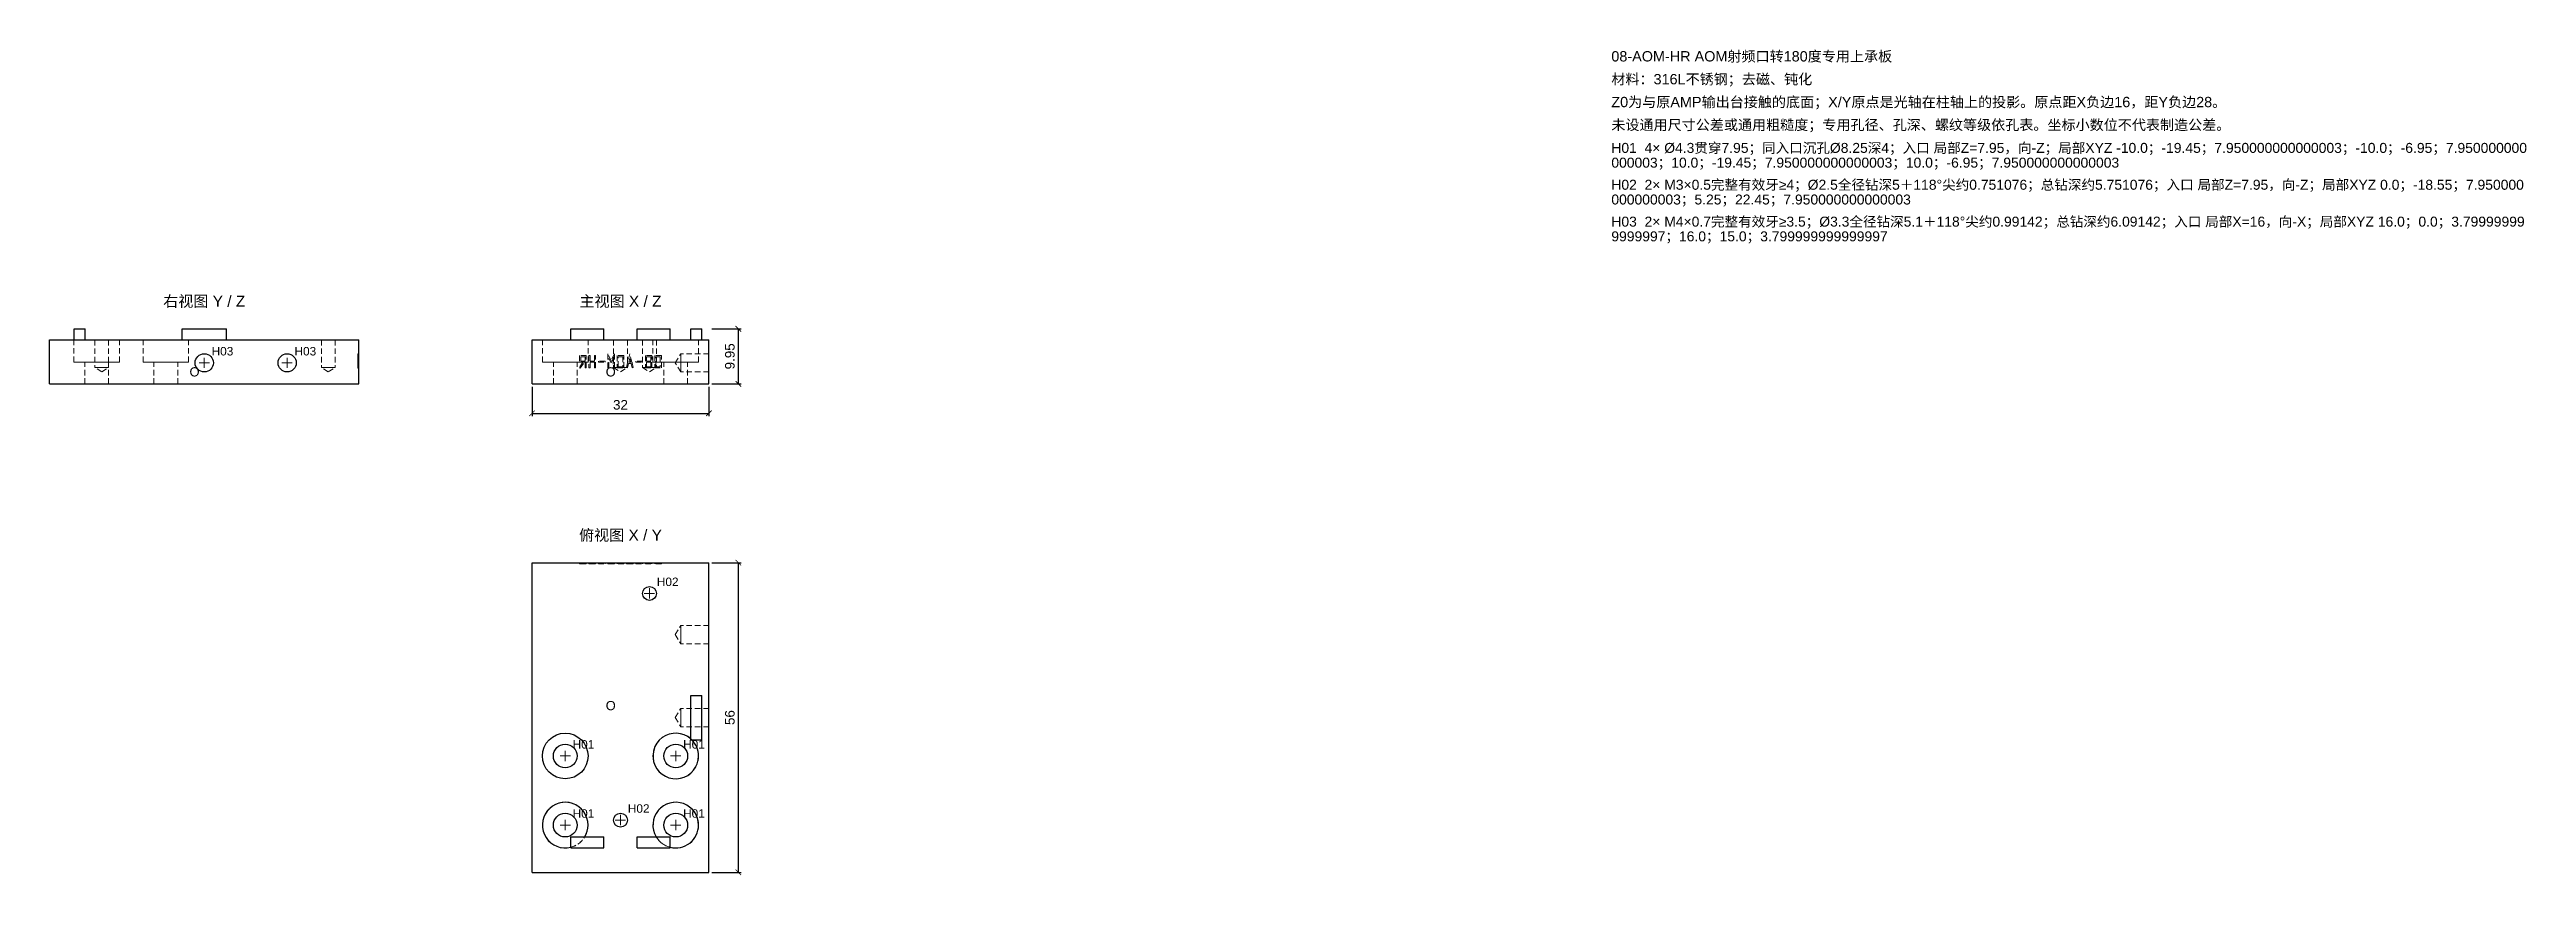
# Model space of a CAD drawing. Header units: millimetres. Extents: x 4 to 452, y 33 to 182.
import ezdxf
from ezdxf.enums import TextEntityAlignment as Align

# ---------------------------------------------------------------- set-up
doc = ezdxf.new("R2010")
doc.units = ezdxf.units.MM
doc.linetypes.add('WP_HIDDEN', pattern=[2.3, 1.5, -0.8])
for name, color, linetype, lineweight in [('ANNOTATIONS', 7, 'CONTINUOUS', 18), ('DIMENSIONS', 7, 'CONTINUOUS', 18), ('HIDDEN', 7, 'WP_HIDDEN', 13), ('VISIBLE', 7, 'CONTINUOUS', 25)]:
    doc.layers.add(name, color=color, linetype=linetype, lineweight=lineweight)
doc.styles.add('CJK', font='Arial Unicode.ttf')
doc.styles.add('OpenSansCondensed-Light', font='OpenSansCondensed-Light.ttf')
doc.dimstyles.new('EZDXF', dxfattribs={"dimtxt": 0.25, "dimasz": 0.175, "dimexe": 0.375, "dimexo": 0.125, "dimgap": 0.1, "dimtad": 1, "dimlfac": 100, "dimzin": 12, "dimdsep": 46, "dimtxsty": 'OpenSansCondensed-Light', "dimblk": 'ARCHTICK', "dimcen": 2.5, "dimazin": 3, "dimtfac": 0.5, "dimtmove": 2, "dimatfit": 3})

# ---------------------------------------------------------------- blocks, each defined once
blk = doc.blocks.new('_ARCHTICK')
at = {"color": 0, "linetype": 'BYBLOCK', "const_width": 0.15}
blk.add_lwpolyline([(-0.5, -0.5), (0.5, 0.5)], dxfattribs=at)

msp = doc.modelspace()

# ---------------------------------------------------------------- linework, layer by layer
at = {"layer": 'ANNOTATIONS'}
for p, q in [((32, 124.55833), (32, 126.425)), ((47, 124.55833), (47, 126.425)), ((31.06667, 125.49167), (32.93333, 125.49167)), ((46.06667, 125.49167), (47.93333, 125.49167)), ((111.65, 83.78333), (113.51667, 83.78333)), ((112.58333, 82.85), (112.58333, 84.71667)), ((96.4, 54.38333), (98.26667, 54.38333)), ((97.33333, 53.45), (97.33333, 55.31667)), ((116.4, 54.38333), (118.26667, 54.38333)), ((117.33333, 53.45), (117.33333, 55.31667)), ((96.4, 41.88333), (98.26667, 41.88333)), ((97.33333, 40.95), (97.33333, 42.81667)), ((106.4, 42.78333), (108.26667, 42.78333)), ((107.33333, 41.85), (107.33333, 43.71667)), ((116.4, 41.88333), (118.26667, 41.88333)), ((117.33333, 40.95), (117.33333, 42.81667))]:
    msp.add_line(p, q, dxfattribs=at)
at = {"layer": 'HIDDEN', "ltscale": 0.666667}
for p, q in [((8.425, 125.64167), (8.425, 129.64167)), ((8.45, 129.64167), (10.45, 129.64167)), ((8.45, 129.64167), (8.54805, 129.64167)), ((8.54805, 129.64167), (10.45, 129.64167)), ((10.4, 121.69167), (10.4, 125.64167)), ((12.2, 129.64167), (12.2, 124.64167)), ((14.7, 129.64167), (14.7, 124.64167)), ((14.7, 121.69167), (14.7, 125.64167)), ((16.675, 125.64167), (16.675, 129.64167)), ((20.925, 125.64167), (20.925, 129.64167)), ((22.9, 121.69167), (22.9, 125.64167)), ((27.2, 121.69167), (27.2, 125.64167)), ((28, 129.64167), (28.12459, 129.64167)), ((28, 129.64167), (36, 129.64167)), ((28.12459, 129.64167), (36, 129.64167)), ((29.175, 125.64167), (29.175, 129.64167)), ((53.2, 129.64167), (53.2, 124.64167)), ((55.7, 129.64167), (55.7, 124.64167)), ((59.8, 127.11527), (59.8, 125.91527)), ((59.8, 127.11527), (59.8, 124.59167)), ((60, 127.11527), (59.8, 127.11527)), ((60, 127.10398), (59.8, 127.10398)), ((59.8, 127.10398), (59.8, 125.59167)), ((60, 126.79167), (59.8, 126.79167)), ((59.8, 126.79167), (59.8, 124.59167)), ((59.8, 126.79167), (59.8, 125.79167)), ((59.8, 126.79167), (59.8, 125.59167)), ((59.8, 124.79167), (59.8, 126.59167)), ((60, 126.59167), (59.8, 126.59167)), ((59.8, 126.59167), (59.8, 125.79167)), ((59.8, 125.59167), (59.8, 126.27936)), ((60, 126.27936), (59.8, 126.27936)), ((59.8, 124.59167), (59.8, 126.26806)), ((59.8, 126.26806), (59.8, 125.46806)), ((60, 126.26806), (59.8, 126.26806)), ((60, 125.91527), (59.8, 125.91527)), ((59.8, 125.83094), (59.8, 125.79167)), ((60, 125.83094), (59.8, 125.83094)), ((60, 125.79167), (59.8, 125.79167)), ((59.8, 125.59167), (59.8, 125.79167)), ((60, 125.59167), (59.8, 125.59167)), ((59.8, 125.59167), (59.8, 125.50398)), ((59.8, 124.79167), (59.8, 125.59167)), ((59.8, 124.59167), (59.8, 125.59167)), ((59.8, 124.5524), (59.8, 125.59167)), ((59.8, 125.59167), (59.8, 124.66709)), ((60, 124.59167), (60, 127.11527)), ((60, 127.11527), (60, 125.91527)), ((60, 125.59167), (60, 127.10398)), ((60, 124.59167), (60, 126.79167)), ((60, 126.79167), (60, 125.59167)), ((60, 126.79167), (60, 125.79167)), ((60, 126.59167), (60, 124.79167)), ((60, 125.79167), (60, 126.59167)), ((60, 125.59167), (60, 126.27936)), ((60, 124.59167), (60, 126.26806)), ((60, 126.26806), (60, 125.46806)), ((60, 125.79167), (60, 125.83094)), ((60, 125.79167), (60, 125.59167)), ((60, 125.59167), (60, 124.66709)), ((60, 124.5524), (60, 125.59167)), ((60, 125.59167), (60, 124.59167)), ((60, 125.59167), (60, 125.50398)), ((60, 124.79167), (60, 125.59167)), ((93.20833, 125.64167), (93.20833, 129.64167)), ((95.18333, 121.69167), (95.18333, 125.64167)), ((98.33333, 129.64167), (104.33333, 129.64167)), ((98.33333, 129.64167), (100.88377, 129.64167)), ((99.48333, 121.69167), (99.48333, 125.64167)), ((100.54127, 125.59167), (99.89406, 124.66709)), ((101.13333, 126.79167), (99.93333, 126.79167)), ((99.93333, 126.79167), (99.93333, 125.59167)), ((99.93333, 125.59167), (100.54127, 125.59167)), ((100.05791, 124.5524), (100.7854, 125.59167)), ((100.13333, 125.79167), (100.13333, 126.59167)), ((100.13333, 126.59167), (100.93333, 126.59167)), ((100.68127, 125.79167), (100.13333, 125.79167)), ((100.70876, 125.83094), (100.68127, 125.79167)), ((100.76486, 125.79167), (100.70876, 125.83094)), ((100.93333, 125.79167), (100.76486, 125.79167)), ((100.7854, 125.59167), (100.93333, 125.59167)), ((100.88377, 129.64167), (104.33333, 129.64167)), ((100.93333, 126.59167), (100.93333, 125.79167)), ((100.93333, 125.59167), (100.93333, 124.59167)), ((101.13333, 124.59167), (101.13333, 126.79167)), ((101.45833, 125.64167), (101.45833, 129.64167)), ((101.83333, 126.79167), (101.63333, 126.79167)), ((101.63333, 126.79167), (101.63333, 124.59167)), ((101.83333, 125.79167), (101.83333, 126.79167)), ((102.63333, 125.79167), (101.83333, 125.79167)), ((101.83333, 124.59167), (101.83333, 125.59167)), ((101.83333, 125.59167), (102.63333, 125.59167)), ((102.83333, 126.79167), (102.63333, 126.79167)), ((102.63333, 126.79167), (102.63333, 125.79167)), ((102.63333, 125.59167), (102.63333, 124.59167)), ((102.83333, 124.59167), (102.83333, 126.79167)), ((104.53333, 125.79167), (103.33333, 125.79167)), ((103.33333, 125.79167), (103.33333, 125.59167)), ((103.33333, 125.59167), (104.53333, 125.59167)), ((104.53333, 125.59167), (104.53333, 125.79167)), ((105.63333, 125.91527), (105.03333, 127.11527)), ((105.03333, 127.11527), (105.03333, 124.59167)), ((105.23333, 124.59167), (105.23333, 126.26806)), ((105.23333, 126.26806), (105.63333, 125.46806)), ((106.23333, 127.11527), (105.63333, 125.91527)), ((105.63333, 125.46806), (106.03333, 126.26806)), ((106.03333, 126.26806), (106.03333, 124.59167)), ((106.08333, 129.64167), (106.08333, 124.64167)), ((106.23333, 124.59167), (106.23333, 127.11527)), ((107.93333, 126.79167), (106.73333, 126.79167)), ((106.73333, 126.79167), (106.73333, 124.59167)), ((106.93333, 124.79167), (106.93333, 126.59167)), ((106.93333, 126.59167), (107.73333, 126.59167)), ((107.73333, 126.59167), (107.73333, 124.79167)), ((107.93333, 124.59167), (107.93333, 126.79167)), ((108.58333, 129.64167), (108.58333, 124.64167)), ((108.65526, 125.59167), (108.63333, 125.59167)), ((108.63333, 125.59167), (108.63333, 125.50398)), ((109.03333, 127.10398), (108.65526, 125.59167)), ((108.86141, 125.59167), (109.03333, 126.27936)), ((109.20526, 125.59167), (108.86141, 125.59167)), ((109.41141, 125.59167), (109.03333, 127.10398)), ((109.03333, 126.27936), (109.20526, 125.59167)), ((109.43333, 125.59167), (109.41141, 125.59167)), ((109.43333, 125.50398), (109.43333, 125.59167)), ((111.33333, 125.79167), (110.13333, 125.79167)), ((110.13333, 125.79167), (110.13333, 125.59167)), ((110.13333, 125.59167), (111.33333, 125.59167)), ((110.33333, 129.64167), (116.33333, 129.64167)), ((110.33333, 129.64167), (113.78289, 129.64167)), ((111.33333, 129.64167), (111.33333, 124.64167)), ((111.33333, 125.59167), (111.33333, 125.79167)), ((113.03333, 126.79167), (111.83333, 126.79167)), ((111.83333, 126.79167), (111.83333, 124.59167)), ((112.03333, 126.59167), (112.83333, 126.59167)), ((112.03333, 125.79167), (112.03333, 126.59167)), ((112.83333, 125.79167), (112.03333, 125.79167)), ((112.03333, 124.79167), (112.03333, 125.59167)), ((112.03333, 125.59167), (112.83333, 125.59167)), ((112.83333, 126.59167), (112.83333, 125.79167)), ((112.83333, 125.59167), (112.83333, 124.79167)), ((113.03333, 124.59167), (113.03333, 126.79167)), ((113.20833, 125.64167), (113.20833, 129.64167)), ((114.73333, 126.79167), (113.53333, 126.79167)), ((113.53333, 126.79167), (113.53333, 124.59167)), ((113.73333, 124.79167), (113.73333, 126.59167)), ((113.73333, 126.59167), (114.53333, 126.59167)), ((113.78289, 129.64167), (116.33333, 129.64167)), ((113.83333, 129.64167), (113.83333, 124.64167)), ((114.53333, 126.59167), (114.53333, 124.79167)), ((114.73333, 124.59167), (114.73333, 126.79167)), ((115.18333, 121.69167), (115.18333, 125.64167)), ((117.24191, 125.49167), (118.23333, 127.14167)), ((123.33333, 127.14167), (118.23333, 127.14167)), ((119.48333, 121.69167), (119.48333, 125.64167)), ((120.08333, 129.64167), (122.08333, 129.64167)), ((120.08333, 129.64167), (120.21658, 129.64167)), ((120.21658, 129.64167), (122.08333, 129.64167)), ((121.45833, 125.64167), (121.45833, 129.64167)), ((13.45, 123.89059), (12.2, 124.64167)), ((13.45, 123.89059), (14.7, 124.64167)), ((54.45, 123.89059), (53.2, 124.64167)), ((54.45, 123.89059), (55.7, 124.64167)), ((59.8, 125.50398), (59.8, 124.61891)), ((60, 125.50398), (59.8, 125.50398)), ((60, 125.46806), (59.8, 125.46806)), ((59.8, 124.5704), (59.8, 125.39167)), ((60, 125.39167), (59.8, 125.39167)), ((60, 124.79167), (59.8, 124.79167)), ((59.8, 124.66709), (59.8, 124.5524)), ((60, 124.66709), (59.8, 124.66709)), ((59.8, 124.61891), (59.8, 124.5704)), ((60, 124.61891), (59.8, 124.61891)), ((60, 124.59167), (59.8, 124.59167)), ((60, 124.5704), (59.8, 124.5704)), ((60, 124.5524), (59.8, 124.5524)), ((60, 125.50398), (60, 124.61891)), ((60, 124.5704), (60, 125.39167)), ((60, 124.66709), (60, 124.5524)), ((60, 124.61891), (60, 124.5704)), ((99.89406, 124.66709), (100.05791, 124.5524)), ((100.93333, 124.59167), (101.13333, 124.59167)), ((101.63333, 124.59167), (101.83333, 124.59167)), ((102.63333, 124.59167), (102.83333, 124.59167)), ((105.03333, 124.59167), (105.23333, 124.59167)), ((106.03333, 124.59167), (106.23333, 124.59167)), ((106.08333, 124.64167), (107.33333, 123.89059)), ((106.73333, 124.59167), (107.93333, 124.59167)), ((107.73333, 124.79167), (106.93333, 124.79167)), ((107.33333, 123.89059), (108.58333, 124.64167)), ((108.63333, 125.50398), (108.41207, 124.61891)), ((108.41207, 124.61891), (108.60609, 124.5704)), ((108.60609, 124.5704), (108.81141, 125.39167)), ((108.81141, 125.39167), (109.25526, 125.39167)), ((109.25526, 125.39167), (109.46057, 124.5704)), ((109.6546, 124.61891), (109.43333, 125.50398)), ((109.46057, 124.5704), (109.6546, 124.61891)), ((111.33333, 124.64167), (112.58333, 123.89059)), ((111.83333, 124.59167), (113.03333, 124.59167)), ((112.83333, 124.79167), (112.03333, 124.79167)), ((112.58333, 123.89059), (113.83333, 124.64167)), ((113.53333, 124.59167), (114.73333, 124.59167)), ((114.53333, 124.79167), (113.73333, 124.79167)), ((118.23333, 123.84167), (117.24191, 125.49167)), ((123.33333, 123.84167), (118.23333, 123.84167)), ((100.54127, 89.33333), (99.89406, 89.33333)), ((99.89406, 89.33333), (100.05791, 89.33333)), ((99.89406, 89.33333), (99.89406, 89.13333)), ((99.89406, 89.13333), (100.05791, 89.13333)), ((100.54127, 89.13333), (99.89406, 89.13333)), ((101.13333, 89.33333), (99.93333, 89.33333)), ((99.93333, 89.33333), (100.54127, 89.33333)), ((99.93333, 89.33333), (99.93333, 89.13333)), ((99.93333, 89.13333), (100.54127, 89.13333)), ((101.13333, 89.13333), (99.93333, 89.13333)), ((100.05791, 89.33333), (100.7854, 89.33333)), ((100.05791, 89.33333), (100.05791, 89.13333)), ((100.05791, 89.13333), (100.7854, 89.13333)), ((100.68127, 89.33333), (100.13333, 89.33333)), ((100.13333, 89.33333), (100.93333, 89.33333)), ((100.13333, 89.33333), (100.13333, 89.13333)), ((100.68127, 89.13333), (100.13333, 89.13333)), ((100.13333, 89.13333), (100.93333, 89.13333)), ((100.54127, 89.33333), (100.54127, 89.13333)), ((100.70876, 89.33333), (100.68127, 89.33333)), ((100.68127, 89.33333), (100.68127, 89.13333)), ((100.70876, 89.13333), (100.68127, 89.13333)), ((100.76486, 89.33333), (100.70876, 89.33333)), ((100.70876, 89.33333), (100.70876, 89.13333)), ((100.76486, 89.13333), (100.70876, 89.13333)), ((100.76486, 89.33333), (100.76486, 89.13333)), ((100.93333, 89.33333), (100.76486, 89.33333)), ((100.93333, 89.13333), (100.76486, 89.13333)), ((100.7854, 89.33333), (100.93333, 89.33333)), ((100.7854, 89.33333), (100.7854, 89.13333)), ((100.7854, 89.13333), (100.93333, 89.13333)), ((100.93333, 89.33333), (101.13333, 89.33333)), ((100.93333, 89.33333), (100.93333, 89.13333)), ((100.93333, 89.13333), (101.13333, 89.13333)), ((101.13333, 89.33333), (101.13333, 89.13333)), ((101.83333, 89.33333), (101.63333, 89.33333)), ((101.63333, 89.33333), (101.63333, 89.13333)), ((101.83333, 89.13333), (101.63333, 89.13333)), ((102.63333, 89.33333), (101.83333, 89.33333)), ((101.83333, 89.33333), (101.83333, 89.13333)), ((102.63333, 89.13333), (101.83333, 89.13333)), ((102.83333, 89.33333), (102.63333, 89.33333)), ((102.63333, 89.33333), (102.63333, 89.13333)), ((102.63333, 89.13333), (102.83333, 89.13333)), ((102.83333, 89.33333), (102.83333, 89.13333)), ((104.53333, 89.33333), (103.33333, 89.33333)), ((103.33333, 89.33333), (103.33333, 89.13333)), ((103.33333, 89.13333), (104.53333, 89.13333)), ((104.53333, 89.33333), (104.53333, 89.13333)), ((105.63333, 89.33333), (105.03333, 89.33333)), ((105.03333, 89.33333), (105.23333, 89.33333)), ((105.03333, 89.33333), (105.03333, 89.13333)), ((105.63333, 89.13333), (105.03333, 89.13333)), ((105.03333, 89.13333), (105.23333, 89.13333)), ((105.23333, 89.33333), (105.63333, 89.33333)), ((105.23333, 89.33333), (105.23333, 89.13333)), ((105.23333, 89.13333), (105.63333, 89.13333)), ((106.23333, 89.33333), (105.63333, 89.33333)), ((105.63333, 89.33333), (106.03333, 89.33333)), ((105.63333, 89.33333), (105.63333, 89.13333)), ((106.23333, 89.13333), (105.63333, 89.13333)), ((105.63333, 89.13333), (106.03333, 89.13333)), ((106.03333, 89.33333), (106.23333, 89.33333)), ((106.03333, 89.33333), (106.03333, 89.13333)), ((106.03333, 89.13333), (106.23333, 89.13333)), ((106.23333, 89.33333), (106.23333, 89.13333)), ((106.73333, 89.33333), (107.93333, 89.33333)), ((106.73333, 89.33333), (106.73333, 89.13333)), ((107.93333, 89.13333), (106.73333, 89.13333)), ((107.73333, 89.33333), (106.93333, 89.33333)), ((106.93333, 89.33333), (106.93333, 89.13333)), ((107.73333, 89.13333), (106.93333, 89.13333)), ((107.73333, 89.33333), (107.73333, 89.13333)), ((107.93333, 89.33333), (107.93333, 89.13333)), ((108.63333, 89.33333), (108.41207, 89.33333)), ((108.41207, 89.33333), (108.60609, 89.33333)), ((108.41207, 89.33333), (108.41207, 89.13333)), ((108.63333, 89.13333), (108.41207, 89.13333)), ((108.41207, 89.13333), (108.60609, 89.13333)), ((108.60609, 89.33333), (108.81141, 89.33333)), ((108.60609, 89.33333), (108.60609, 89.13333)), ((108.60609, 89.13333), (108.81141, 89.13333)), ((108.65526, 89.33333), (108.63333, 89.33333)), ((108.63333, 89.33333), (108.63333, 89.13333)), ((108.65526, 89.13333), (108.63333, 89.13333)), ((109.03333, 89.33333), (108.65526, 89.33333)), ((108.65526, 89.33333), (108.65526, 89.13333)), ((109.03333, 89.13333), (108.65526, 89.13333)), ((108.81141, 89.33333), (109.25526, 89.33333)), ((108.81141, 89.33333), (108.81141, 89.13333)), ((108.81141, 89.13333), (109.25526, 89.13333)), ((109.20526, 89.33333), (108.86141, 89.33333)), ((108.86141, 89.33333), (108.86141, 89.13333)), ((108.86141, 89.33333), (109.03333, 89.33333)), ((108.86141, 89.13333), (109.03333, 89.13333)), ((109.20526, 89.13333), (108.86141, 89.13333)), ((109.41141, 89.33333), (109.03333, 89.33333)), ((109.03333, 89.33333), (109.03333, 89.13333)), ((109.03333, 89.33333), (109.20526, 89.33333)), ((109.41141, 89.13333), (109.03333, 89.13333)), ((109.03333, 89.13333), (109.20526, 89.13333)), ((109.20526, 89.33333), (109.20526, 89.13333)), ((109.25526, 89.33333), (109.46057, 89.33333)), ((109.25526, 89.33333), (109.25526, 89.13333)), ((109.25526, 89.13333), (109.46057, 89.13333)), ((109.43333, 89.33333), (109.41141, 89.33333)), ((109.41141, 89.33333), (109.41141, 89.13333)), ((109.43333, 89.13333), (109.41141, 89.13333)), ((109.6546, 89.33333), (109.43333, 89.33333)), ((109.43333, 89.33333), (109.43333, 89.13333)), ((109.6546, 89.13333), (109.43333, 89.13333)), ((109.46057, 89.33333), (109.6546, 89.33333)), ((109.46057, 89.33333), (109.46057, 89.13333)), ((109.46057, 89.13333), (109.6546, 89.13333)), ((109.6546, 89.33333), (109.6546, 89.13333)), ((111.33333, 89.33333), (110.13333, 89.33333)), ((110.13333, 89.33333), (110.13333, 89.13333)), ((110.13333, 89.13333), (111.33333, 89.13333)), ((111.33333, 89.33333), (111.33333, 89.13333)), ((113.03333, 89.33333), (111.83333, 89.33333)), ((111.83333, 89.33333), (111.83333, 89.13333)), ((111.83333, 89.13333), (113.03333, 89.13333)), ((112.03333, 89.33333), (112.03333, 89.13333)), ((112.03333, 89.33333), (112.83333, 89.33333)), ((112.03333, 89.13333), (112.83333, 89.13333)), ((112.83333, 89.33333), (112.83333, 89.13333)), ((113.03333, 89.33333), (113.03333, 89.13333)), ((113.53333, 89.33333), (114.73333, 89.33333)), ((113.53333, 89.33333), (113.53333, 89.13333)), ((114.73333, 89.13333), (113.53333, 89.13333)), ((114.53333, 89.33333), (113.73333, 89.33333)), ((113.73333, 89.33333), (113.73333, 89.13333)), ((114.53333, 89.13333), (113.73333, 89.13333)), ((114.53333, 89.33333), (114.53333, 89.13333)), ((114.73333, 89.33333), (114.73333, 89.13333)), ((117.24191, 76.33333), (118.23333, 77.98333)), ((117.24191, 76.33333), (118.23333, 74.68333)), ((123.33333, 77.98333), (118.23333, 77.98333)), ((123.33333, 74.68333), (118.23333, 74.68333)), ((117.24191, 61.33333), (118.23333, 62.98333)), ((123.33333, 62.98333), (118.23333, 62.98333)), ((120.08333, 57.45793), (120.08333, 65.33333)), ((117.24191, 61.33333), (118.23333, 59.68333)), ((123.33333, 59.68333), (118.23333, 59.68333)), ((120.08333, 57.33333), (120.08333, 57.45793)), ((120.08333, 57.33333), (120.21658, 57.33333)), ((120.21658, 57.33333), (122.08333, 57.33333)), ((98.33333, 39.78333), (100.88377, 39.78333)), ((98.33333, 37.88138), (98.33333, 39.78333)), ((98.33333, 37.78333), (98.33333, 37.88138)), ((100.88377, 39.78333), (104.33333, 39.78333)), ((110.33333, 39.78333), (113.78289, 39.78333)), ((113.78289, 39.78333), (116.33333, 39.78333)), ((116.33333, 37.88138), (116.33333, 39.78333)), ((116.33333, 37.78333), (116.33333, 37.88138))]:
    msp.add_line(p, q, dxfattribs=at)
for points in [[(16.675, 129.64167), (16.57158, 129.64167), (16.2665, 129.64167), (15.77505, 129.64167), (15.1219, 129.64167), (14.33977, 129.64167), (13.4679, 129.64167), (12.55, 129.64167), (11.6321, 129.64167), (10.76023, 129.64167), (9.9781, 129.64167), (9.32495, 129.64167), (8.8335, 129.64167), (8.52842, 129.64167), (8.425, 129.64167)], [(8.425, 129.64167), (8.42563, 129.64167), (8.42752, 129.64167), (8.43068, 129.64167), (8.43509, 129.64167), (8.44076, 129.64167), (8.44769, 129.64167), (8.45588, 129.64167), (8.46531, 129.64167), (8.476, 129.64167), (8.48793, 129.64167), (8.50111, 129.64167), (8.51552, 129.64167), (8.53117, 129.64167), (8.54805, 129.64167)], [(8.425, 129.64167), (8.45094, 129.64167), (8.52842, 129.64167), (8.65648, 129.64167), (8.8335, 129.64167), (9.05726, 129.64167), (9.32495, 129.64167), (9.63318, 129.64167), (9.9781, 129.64167), (10.35537, 129.64167), (10.76023, 129.64167), (11.1876, 129.64167), (11.6321, 129.64167), (12.08815, 129.64167), (12.55, 129.64167)], [(16.675, 125.64167), (16.57158, 125.64167), (16.2665, 125.64167), (15.77505, 125.64167), (15.1219, 125.64167), (14.33977, 125.64167), (13.4679, 125.64167), (12.55, 125.64167), (11.6321, 125.64167), (10.76023, 125.64167), (9.9781, 125.64167), (9.32495, 125.64167), (8.8335, 125.64167), (8.52842, 125.64167), (8.425, 125.64167)], [(8.425, 125.64167), (8.45094, 125.64167), (8.52842, 125.64167), (8.65648, 125.64167), (8.8335, 125.64167), (9.05726, 125.64167), (9.32495, 125.64167), (9.63318, 125.64167), (9.9781, 125.64167), (10.35537, 125.64167), (10.76023, 125.64167), (11.1876, 125.64167), (11.6321, 125.64167), (12.08815, 125.64167), (12.55, 125.64167)], [(10.45, 129.64167), (10.25266, 129.64167), (10.06267, 129.64167), (9.88063, 129.64167), (9.70713, 129.64167), (9.54272, 129.64167), (9.38792, 129.64167), (9.24324, 129.64167), (9.10914, 129.64167), (8.98603, 129.64167), (8.87433, 129.64167), (8.77437, 129.64167), (8.6865, 129.64167), (8.61097, 129.64167), (8.54805, 129.64167)], [(14.7, 125.64167), (14.6461, 125.64167), (14.48708, 125.64167), (14.23094, 125.64167), (13.8905, 125.64167), (13.48285, 125.64167), (13.02842, 125.64167), (12.55, 125.64167), (12.07158, 125.64167), (11.61715, 125.64167), (11.2095, 125.64167), (10.86906, 125.64167), (10.61292, 125.64167), (10.4539, 125.64167), (10.4, 125.64167)], [(10.4, 125.64167), (10.41352, 125.64167), (10.4539, 125.64167), (10.52065, 125.64167), (10.61292, 125.64167), (10.72954, 125.64167), (10.86906, 125.64167), (11.02972, 125.64167), (11.2095, 125.64167), (11.40613, 125.64167), (11.61715, 125.64167), (11.8399, 125.64167), (12.07158, 125.64167), (12.30928, 125.64167), (12.55, 125.64167)], [(10.45, 129.64167), (10.58695, 129.64167), (10.72676, 129.64167), (10.86922, 129.64167), (11.01413, 129.64167), (11.16128, 129.64167), (11.31044, 129.64167), (11.46141, 129.64167), (11.61396, 129.64167), (11.76788, 129.64167), (11.92293, 129.64167), (12.0789, 129.64167), (12.23555, 129.64167), (12.39266, 129.64167), (12.55, 129.64167)], [(16.675, 129.64167), (16.62846, 129.64167), (16.4899, 129.64167), (16.26245, 129.64167), (15.95123, 129.64167), (15.56327, 129.64167), (15.10732, 129.64167), (14.59366, 129.64167), (14.0339, 129.64167), (13.44066, 129.64167), (12.82732, 129.64167), (12.20772, 129.64167), (11.59584, 129.64167), (11.0055, 129.64167), (10.45, 129.64167)], [(14.7, 129.64167), (14.66866, 129.64167), (14.57621, 129.64167), (14.42729, 129.64167), (14.22936, 129.64167), (13.99235, 129.64167), (13.72815, 129.64167), (13.45, 129.64167), (13.17185, 129.64167), (12.90765, 129.64167), (12.67064, 129.64167), (12.47271, 129.64167), (12.32379, 129.64167), (12.23134, 129.64167), (12.2, 129.64167)], [(12.2, 129.64167), (12.20786, 129.64167), (12.23134, 129.64167), (12.27015, 129.64167), (12.32379, 129.64167), (12.39159, 129.64167), (12.47271, 129.64167), (12.56612, 129.64167), (12.67064, 129.64167), (12.78496, 129.64167), (12.90765, 129.64167), (13.03715, 129.64167), (13.17185, 129.64167), (13.31004, 129.64167), (13.45, 129.64167)], [(12.55, 129.64167), (13.01185, 129.64167), (13.4679, 129.64167), (13.9124, 129.64167), (14.33977, 129.64167), (14.74463, 129.64167), (15.1219, 129.64167), (15.46682, 129.64167), (15.77505, 129.64167), (16.04274, 129.64167), (16.2665, 129.64167), (16.44352, 129.64167), (16.57158, 129.64167), (16.64906, 129.64167), (16.675, 129.64167)], [(12.55, 125.64167), (12.79072, 125.64167), (13.02842, 125.64167), (13.2601, 125.64167), (13.48285, 125.64167), (13.69387, 125.64167), (13.8905, 125.64167), (14.07028, 125.64167), (14.23094, 125.64167), (14.37046, 125.64167), (14.48708, 125.64167), (14.57935, 125.64167), (14.6461, 125.64167), (14.68648, 125.64167), (14.7, 125.64167)], [(12.55, 125.64167), (13.01185, 125.64167), (13.4679, 125.64167), (13.9124, 125.64167), (14.33977, 125.64167), (14.74463, 125.64167), (15.1219, 125.64167), (15.46682, 125.64167), (15.77505, 125.64167), (16.04274, 125.64167), (16.2665, 125.64167), (16.44352, 125.64167), (16.57158, 125.64167), (16.64906, 125.64167), (16.675, 125.64167)], [(13.45, 129.64167), (13.58996, 129.64167), (13.72815, 129.64167), (13.86285, 129.64167), (13.99235, 129.64167), (14.11504, 129.64167), (14.22936, 129.64167), (14.33388, 129.64167), (14.42729, 129.64167), (14.50841, 129.64167), (14.57621, 129.64167), (14.62985, 129.64167), (14.66866, 129.64167), (14.69214, 129.64167), (14.7, 129.64167)], [(29.175, 129.64167), (29.07158, 129.64167), (28.7665, 129.64167), (28.27505, 129.64167), (27.6219, 129.64167), (26.83977, 129.64167), (25.9679, 129.64167), (25.05, 129.64167), (24.1321, 129.64167), (23.26023, 129.64167), (22.4781, 129.64167), (21.82495, 129.64167), (21.3335, 129.64167), (21.02842, 129.64167), (20.925, 129.64167)], [(20.925, 129.64167), (20.95094, 129.64167), (21.02842, 129.64167), (21.15648, 129.64167), (21.3335, 129.64167), (21.55726, 129.64167), (21.82495, 129.64167), (22.13318, 129.64167), (22.4781, 129.64167), (22.85537, 129.64167), (23.26023, 129.64167), (23.6876, 129.64167), (24.1321, 129.64167), (24.58815, 129.64167), (25.05, 129.64167)], [(29.175, 125.64167), (29.07158, 125.64167), (28.7665, 125.64167), (28.27505, 125.64167), (27.6219, 125.64167), (26.83977, 125.64167), (25.9679, 125.64167), (25.05, 125.64167), (24.1321, 125.64167), (23.26023, 125.64167), (22.4781, 125.64167), (21.82495, 125.64167), (21.3335, 125.64167), (21.02842, 125.64167), (20.925, 125.64167)], [(20.925, 125.64167), (20.95094, 125.64167), (21.02842, 125.64167), (21.15648, 125.64167), (21.3335, 125.64167), (21.55726, 125.64167), (21.82495, 125.64167), (22.13318, 125.64167), (22.4781, 125.64167), (22.85537, 125.64167), (23.26023, 125.64167), (23.6876, 125.64167), (24.1321, 125.64167), (24.58815, 125.64167), (25.05, 125.64167)], [(27.2, 125.64167), (27.1461, 125.64167), (26.98708, 125.64167), (26.73094, 125.64167), (26.3905, 125.64167), (25.98285, 125.64167), (25.52842, 125.64167), (25.05, 125.64167), (24.57158, 125.64167), (24.11715, 125.64167), (23.7095, 125.64167), (23.36906, 125.64167), (23.11292, 125.64167), (22.9539, 125.64167), (22.9, 125.64167)], [(22.9, 125.64167), (22.91352, 125.64167), (22.9539, 125.64167), (23.02065, 125.64167), (23.11292, 125.64167), (23.22954, 125.64167), (23.36906, 125.64167), (23.52972, 125.64167), (23.7095, 125.64167), (23.90613, 125.64167), (24.11715, 125.64167), (24.3399, 125.64167), (24.57158, 125.64167), (24.80928, 125.64167), (25.05, 125.64167)], [(25.05, 129.64167), (25.51185, 129.64167), (25.9679, 129.64167), (26.4124, 129.64167), (26.83977, 129.64167), (27.24463, 129.64167), (27.6219, 129.64167), (27.96682, 129.64167), (28.27505, 129.64167), (28.54274, 129.64167), (28.7665, 129.64167), (28.94352, 129.64167), (29.07158, 129.64167), (29.14906, 129.64167), (29.175, 129.64167)], [(25.05, 129.64167), (25.28466, 129.64167), (25.51855, 129.64167), (25.75093, 129.64167), (25.98104, 129.64167), (26.20814, 129.64167), (26.43148, 129.64167), (26.65035, 129.64167), (26.86403, 129.64167), (27.07184, 129.64167), (27.27311, 129.64167), (27.46717, 129.64167), (27.6534, 129.64167), (27.83121, 129.64167), (28, 129.64167)], [(25.05, 125.64167), (25.51185, 125.64167), (25.9679, 125.64167), (26.4124, 125.64167), (26.83977, 125.64167), (27.24463, 125.64167), (27.6219, 125.64167), (27.96682, 125.64167), (28.27505, 125.64167), (28.54274, 125.64167), (28.7665, 125.64167), (28.94352, 125.64167), (29.07158, 125.64167), (29.14906, 125.64167), (29.175, 125.64167)], [(25.05, 125.64167), (25.29072, 125.64167), (25.52842, 125.64167), (25.7601, 125.64167), (25.98285, 125.64167), (26.19387, 125.64167), (26.3905, 125.64167), (26.57028, 125.64167), (26.73094, 125.64167), (26.87046, 125.64167), (26.98708, 125.64167), (27.07935, 125.64167), (27.1461, 125.64167), (27.18648, 125.64167), (27.2, 125.64167)], [(28, 129.64167), (28.00909, 129.64167), (28.01816, 129.64167), (28.02719, 129.64167), (28.0362, 129.64167), (28.04517, 129.64167), (28.05412, 129.64167), (28.06303, 129.64167), (28.07192, 129.64167), (28.08077, 129.64167), (28.0896, 129.64167), (28.09839, 129.64167), (28.10716, 129.64167), (28.11589, 129.64167), (28.12459, 129.64167)], [(28.12459, 129.64167), (28.26369, 129.64167), (28.39406, 129.64167), (28.51535, 129.64167), (28.62722, 129.64167), (28.72938, 129.64167), (28.82154, 129.64167), (28.90346, 129.64167), (28.97491, 129.64167), (29.0357, 129.64167), (29.08567, 129.64167), (29.12467, 129.64167), (29.15261, 129.64167), (29.1694, 129.64167), (29.175, 129.64167)], [(55.7, 129.64167), (55.66866, 129.64167), (55.57621, 129.64167), (55.42729, 129.64167), (55.22936, 129.64167), (54.99235, 129.64167), (54.72815, 129.64167), (54.45, 129.64167), (54.17185, 129.64167), (53.90765, 129.64167), (53.67064, 129.64167), (53.47271, 129.64167), (53.32379, 129.64167), (53.23134, 129.64167), (53.2, 129.64167)], [(53.2, 129.64167), (53.20786, 129.64167), (53.23134, 129.64167), (53.27015, 129.64167), (53.32379, 129.64167), (53.39159, 129.64167), (53.47271, 129.64167), (53.56612, 129.64167), (53.67064, 129.64167), (53.78496, 129.64167), (53.90765, 129.64167), (54.03715, 129.64167), (54.17185, 129.64167), (54.31004, 129.64167), (54.45, 129.64167)], [(54.45, 129.64167), (54.58996, 129.64167), (54.72815, 129.64167), (54.86285, 129.64167), (54.99235, 129.64167), (55.11504, 129.64167), (55.22936, 129.64167), (55.33388, 129.64167), (55.42729, 129.64167), (55.50841, 129.64167), (55.57621, 129.64167), (55.62985, 129.64167), (55.66866, 129.64167), (55.69214, 129.64167), (55.7, 129.64167)], [(101.45833, 129.64167), (101.35491, 129.64167), (101.04983, 129.64167), (100.55839, 129.64167), (99.90523, 129.64167), (99.1231, 129.64167), (98.25123, 129.64167), (97.33333, 129.64167), (96.41543, 129.64167), (95.54356, 129.64167), (94.76144, 129.64167), (94.10828, 129.64167), (93.61684, 129.64167), (93.31176, 129.64167), (93.20833, 129.64167)], [(93.20833, 129.64167), (93.24297, 129.64167), (93.34632, 129.64167), (93.51663, 129.64167), (93.75104, 129.64167), (94.04562, 129.64167), (94.39542, 129.64167), (94.79457, 129.64167), (95.23636, 129.64167), (95.71337, 129.64167), (96.21759, 129.64167), (96.74054, 129.64167), (97.27346, 129.64167), (97.80738, 129.64167), (98.33333, 129.64167)], [(101.45833, 125.64167), (101.35491, 125.64167), (101.04983, 125.64167), (100.55839, 125.64167), (99.90523, 125.64167), (99.1231, 125.64167), (98.25123, 125.64167), (97.33333, 125.64167), (96.41543, 125.64167), (95.54356, 125.64167), (94.76144, 125.64167), (94.10828, 125.64167), (93.61684, 125.64167), (93.31176, 125.64167), (93.20833, 125.64167)], [(99.48333, 125.64167), (99.42943, 125.64167), (99.27042, 125.64167), (99.01427, 125.64167), (98.67384, 125.64167), (98.26618, 125.64167), (97.81175, 125.64167), (97.33333, 125.64167), (96.85491, 125.64167), (96.40048, 125.64167), (95.99283, 125.64167), (95.6524, 125.64167), (95.39625, 125.64167), (95.23724, 125.64167), (95.18333, 125.64167)], [(98.33333, 129.64167), (98.55795, 129.64167), (98.77866, 129.64167), (98.99474, 129.64167), (99.20551, 129.64167), (99.41029, 129.64167), (99.60843, 129.64167), (99.7993, 129.64167), (99.98228, 129.64167), (100.15679, 129.64167), (100.32226, 129.64167), (100.47818, 129.64167), (100.62405, 129.64167), (100.75939, 129.64167), (100.88377, 129.64167)], [(100.88377, 129.64167), (100.96129, 129.64167), (101.03353, 129.64167), (101.10038, 129.64167), (101.16174, 129.64167), (101.21754, 129.64167), (101.26768, 129.64167), (101.3121, 129.64167), (101.35073, 129.64167), (101.38351, 129.64167), (101.41039, 129.64167), (101.43134, 129.64167), (101.44633, 129.64167), (101.45533, 129.64167), (101.45833, 129.64167)], [(106.08333, 129.64167), (106.11467, 129.64167), (106.20712, 129.64167), (106.35604, 129.64167), (106.55397, 129.64167), (106.79098, 129.64167), (107.05518, 129.64167), (107.33333, 129.64167), (107.61148, 129.64167), (107.87569, 129.64167), (108.1127, 129.64167), (108.31062, 129.64167), (108.45954, 129.64167), (108.55199, 129.64167), (108.58333, 129.64167)], [(111.33333, 129.64167), (111.36467, 129.64167), (111.45712, 129.64167), (111.60604, 129.64167), (111.80397, 129.64167), (112.04098, 129.64167), (112.30518, 129.64167), (112.58333, 129.64167), (112.86148, 129.64167), (113.12569, 129.64167), (113.3627, 129.64167), (113.56062, 129.64167), (113.70954, 129.64167), (113.80199, 129.64167), (113.83333, 129.64167)], [(121.45833, 129.64167), (121.35491, 129.64167), (121.04983, 129.64167), (120.55839, 129.64167), (119.90523, 129.64167), (119.1231, 129.64167), (118.25123, 129.64167), (117.33333, 129.64167), (116.41543, 129.64167), (115.54356, 129.64167), (114.76144, 129.64167), (114.10828, 129.64167), (113.61684, 129.64167), (113.31176, 129.64167), (113.20833, 129.64167)], [(113.20833, 129.64167), (113.21134, 129.64167), (113.22034, 129.64167), (113.23532, 129.64167), (113.25627, 129.64167), (113.28316, 129.64167), (113.31594, 129.64167), (113.35457, 129.64167), (113.39898, 129.64167), (113.44913, 129.64167), (113.50492, 129.64167), (113.56629, 129.64167), (113.63314, 129.64167), (113.70538, 129.64167), (113.78289, 129.64167)], [(120.08333, 129.64167), (119.54333, 129.64167), (118.94379, 129.64167), (118.30086, 129.64167), (117.63187, 129.64167), (116.95483, 129.64167), (116.28799, 129.64167), (115.64931, 129.64167), (115.056, 129.64167), (114.52405, 129.64167), (114.06778, 129.64167), (113.69949, 129.64167), (113.4291, 129.64167), (113.2639, 129.64167), (113.20833, 129.64167)], [(121.45833, 125.64167), (121.35491, 125.64167), (121.04983, 125.64167), (120.55839, 125.64167), (119.90523, 125.64167), (119.1231, 125.64167), (118.25123, 125.64167), (117.33333, 125.64167), (116.41543, 125.64167), (115.54356, 125.64167), (114.76144, 125.64167), (114.10828, 125.64167), (113.61684, 125.64167), (113.31176, 125.64167), (113.20833, 125.64167)], [(113.78289, 129.64167), (113.90728, 129.64167), (114.04262, 129.64167), (114.18848, 129.64167), (114.3444, 129.64167), (114.50988, 129.64167), (114.68439, 129.64167), (114.86737, 129.64167), (115.05823, 129.64167), (115.25637, 129.64167), (115.46116, 129.64167), (115.67193, 129.64167), (115.88801, 129.64167), (116.10871, 129.64167), (116.33333, 129.64167)], [(119.48333, 125.64167), (119.42943, 125.64167), (119.27042, 125.64167), (119.01427, 125.64167), (118.67384, 125.64167), (118.26618, 125.64167), (117.81175, 125.64167), (117.33333, 125.64167), (116.85491, 125.64167), (116.40048, 125.64167), (115.99283, 125.64167), (115.6524, 125.64167), (115.39625, 125.64167), (115.23724, 125.64167), (115.18333, 125.64167)], [(116.33333, 129.64167), (116.85929, 129.64167), (117.39321, 129.64167), (117.92612, 129.64167), (118.44908, 129.64167), (118.9533, 129.64167), (119.43031, 129.64167), (119.8721, 129.64167), (120.27124, 129.64167), (120.62104, 129.64167), (120.91563, 129.64167), (121.15004, 129.64167), (121.32035, 129.64167), (121.42369, 129.64167), (121.45833, 129.64167)], [(118.23333, 123.84167), (118.23333, 123.88304), (118.23333, 124.00507), (118.23333, 124.20164), (118.23333, 124.46291), (118.23333, 124.77576), (118.23333, 125.12451), (118.23333, 125.49167), (118.23333, 125.85883), (118.23333, 126.20757), (118.23333, 126.52042), (118.23333, 126.78169), (118.23333, 126.97827), (118.23333, 127.1003), (118.23333, 127.14167)], [(120.21658, 129.64167), (120.20725, 129.64167), (120.19789, 129.64167), (120.1885, 129.64167), (120.17908, 129.64167), (120.16963, 129.64167), (120.16015, 129.64167), (120.15065, 129.64167), (120.14111, 129.64167), (120.13155, 129.64167), (120.12196, 129.64167), (120.11235, 129.64167), (120.1027, 129.64167), (120.09303, 129.64167), (120.08333, 129.64167)], [(121.45833, 129.64167), (121.45165, 129.64167), (121.43164, 129.64167), (121.39834, 129.64167), (121.35189, 129.64167), (121.29242, 129.64167), (121.22012, 129.64167), (121.13524, 129.64167), (121.03805, 129.64167), (120.92885, 129.64167), (120.80802, 129.64167), (120.67593, 129.64167), (120.53301, 129.64167), (120.37973, 129.64167), (120.21658, 129.64167)], [(123.33333, 123.84167), (123.33333, 123.88304), (123.33333, 124.00507), (123.33333, 124.20164), (123.33333, 124.46291), (123.33333, 124.77576), (123.33333, 125.12451), (123.33333, 125.49167), (123.33333, 125.85883), (123.33333, 126.20757), (123.33333, 126.52042), (123.33333, 126.78169), (123.33333, 126.97827), (123.33333, 127.1003), (123.33333, 127.14167)], [(14.7, 121.69167), (14.6461, 121.69167), (14.48708, 121.69167), (14.23094, 121.69167), (13.8905, 121.69167), (13.48285, 121.69167), (13.02842, 121.69167), (12.55, 121.69167), (12.07158, 121.69167), (11.61715, 121.69167), (11.2095, 121.69167), (10.86906, 121.69167), (10.61292, 121.69167), (10.4539, 121.69167), (10.4, 121.69167)], [(10.4, 121.69167), (10.41352, 121.69167), (10.4539, 121.69167), (10.52065, 121.69167), (10.61292, 121.69167), (10.72954, 121.69167), (10.86906, 121.69167), (11.02972, 121.69167), (11.2095, 121.69167), (11.40613, 121.69167), (11.61715, 121.69167), (11.8399, 121.69167), (12.07158, 121.69167), (12.30928, 121.69167), (12.55, 121.69167)], [(14.7, 124.64167), (14.66866, 124.64167), (14.57621, 124.64167), (14.42729, 124.64167), (14.22936, 124.64167), (13.99235, 124.64167), (13.72815, 124.64167), (13.45, 124.64167), (13.17185, 124.64167), (12.90765, 124.64167), (12.67064, 124.64167), (12.47271, 124.64167), (12.32379, 124.64167), (12.23134, 124.64167), (12.2, 124.64167)], [(12.2, 124.64167), (12.20786, 124.64167), (12.23134, 124.64167), (12.27015, 124.64167), (12.32379, 124.64167), (12.39159, 124.64167), (12.47271, 124.64167), (12.56612, 124.64167), (12.67064, 124.64167), (12.78496, 124.64167), (12.90765, 124.64167), (13.03715, 124.64167), (13.17185, 124.64167), (13.31004, 124.64167), (13.45, 124.64167)], [(12.55, 121.69167), (12.79072, 121.69167), (13.02842, 121.69167), (13.2601, 121.69167), (13.48285, 121.69167), (13.69387, 121.69167), (13.8905, 121.69167), (14.07028, 121.69167), (14.23094, 121.69167), (14.37046, 121.69167), (14.48708, 121.69167), (14.57935, 121.69167), (14.6461, 121.69167), (14.68648, 121.69167), (14.7, 121.69167)], [(13.45, 124.64167), (13.58996, 124.64167), (13.72815, 124.64167), (13.86285, 124.64167), (13.99235, 124.64167), (14.11504, 124.64167), (14.22936, 124.64167), (14.33388, 124.64167), (14.42729, 124.64167), (14.50841, 124.64167), (14.57621, 124.64167), (14.62985, 124.64167), (14.66866, 124.64167), (14.69214, 124.64167), (14.7, 124.64167)], [(27.2, 121.69167), (27.1461, 121.69167), (26.98708, 121.69167), (26.73094, 121.69167), (26.3905, 121.69167), (25.98285, 121.69167), (25.52842, 121.69167), (25.05, 121.69167), (24.57158, 121.69167), (24.11715, 121.69167), (23.7095, 121.69167), (23.36906, 121.69167), (23.11292, 121.69167), (22.9539, 121.69167), (22.9, 121.69167)], [(22.9, 121.69167), (22.91352, 121.69167), (22.9539, 121.69167), (23.02065, 121.69167), (23.11292, 121.69167), (23.22954, 121.69167), (23.36906, 121.69167), (23.52972, 121.69167), (23.7095, 121.69167), (23.90613, 121.69167), (24.11715, 121.69167), (24.3399, 121.69167), (24.57158, 121.69167), (24.80928, 121.69167), (25.05, 121.69167)], [(25.05, 121.69167), (25.29072, 121.69167), (25.52842, 121.69167), (25.7601, 121.69167), (25.98285, 121.69167), (26.19387, 121.69167), (26.3905, 121.69167), (26.57028, 121.69167), (26.73094, 121.69167), (26.87046, 121.69167), (26.98708, 121.69167), (27.07935, 121.69167), (27.1461, 121.69167), (27.18648, 121.69167), (27.2, 121.69167)], [(55.7, 124.64167), (55.66866, 124.64167), (55.57621, 124.64167), (55.42729, 124.64167), (55.22936, 124.64167), (54.99235, 124.64167), (54.72815, 124.64167), (54.45, 124.64167), (54.17185, 124.64167), (53.90765, 124.64167), (53.67064, 124.64167), (53.47271, 124.64167), (53.32379, 124.64167), (53.23134, 124.64167), (53.2, 124.64167)], [(53.2, 124.64167), (53.20786, 124.64167), (53.23134, 124.64167), (53.27015, 124.64167), (53.32379, 124.64167), (53.39159, 124.64167), (53.47271, 124.64167), (53.56612, 124.64167), (53.67064, 124.64167), (53.78496, 124.64167), (53.90765, 124.64167), (54.03715, 124.64167), (54.17185, 124.64167), (54.31004, 124.64167), (54.45, 124.64167)], [(54.45, 124.64167), (54.58996, 124.64167), (54.72815, 124.64167), (54.86285, 124.64167), (54.99235, 124.64167), (55.11504, 124.64167), (55.22936, 124.64167), (55.33388, 124.64167), (55.42729, 124.64167), (55.50841, 124.64167), (55.57621, 124.64167), (55.62985, 124.64167), (55.66866, 124.64167), (55.69214, 124.64167), (55.7, 124.64167)], [(99.48333, 121.69167), (99.42943, 121.69167), (99.27042, 121.69167), (99.01427, 121.69167), (98.67384, 121.69167), (98.26618, 121.69167), (97.81175, 121.69167), (97.33333, 121.69167), (96.85491, 121.69167), (96.40048, 121.69167), (95.99283, 121.69167), (95.6524, 121.69167), (95.39625, 121.69167), (95.23724, 121.69167), (95.18333, 121.69167)], [(106.08333, 124.64167), (106.11467, 124.64167), (106.20712, 124.64167), (106.35604, 124.64167), (106.55397, 124.64167), (106.79098, 124.64167), (107.05518, 124.64167), (107.33333, 124.64167), (107.61148, 124.64167), (107.87569, 124.64167), (108.1127, 124.64167), (108.31062, 124.64167), (108.45954, 124.64167), (108.55199, 124.64167), (108.58333, 124.64167)], [(111.33333, 124.64167), (111.36467, 124.64167), (111.45712, 124.64167), (111.60604, 124.64167), (111.80397, 124.64167), (112.04098, 124.64167), (112.30518, 124.64167), (112.58333, 124.64167), (112.86148, 124.64167), (113.12569, 124.64167), (113.3627, 124.64167), (113.56062, 124.64167), (113.70954, 124.64167), (113.80199, 124.64167), (113.83333, 124.64167)], [(119.48333, 121.69167), (119.42943, 121.69167), (119.27042, 121.69167), (119.01427, 121.69167), (118.67384, 121.69167), (118.26618, 121.69167), (117.81175, 121.69167), (117.33333, 121.69167), (116.85491, 121.69167), (116.40048, 121.69167), (115.99283, 121.69167), (115.6524, 121.69167), (115.39625, 121.69167), (115.23724, 121.69167), (115.18333, 121.69167)], [(118.23333, 74.68333), (118.23333, 74.7247), (118.23333, 74.84673), (118.23333, 75.04331), (118.23333, 75.30458), (118.23333, 75.61743), (118.23333, 75.96617), (118.23333, 76.33333), (118.23333, 76.70049), (118.23333, 77.04924), (118.23333, 77.36209), (118.23333, 77.62336), (118.23333, 77.81993), (118.23333, 77.94196), (118.23333, 77.98333)], [(118.23333, 77.98333), (118.23333, 77.97296), (118.23333, 77.94196), (118.23333, 77.89074), (118.23333, 77.81993), (118.23333, 77.73043), (118.23333, 77.62336), (118.23333, 77.50006), (118.23333, 77.36209), (118.23333, 77.21119), (118.23333, 77.04924), (118.23333, 76.87829), (118.23333, 76.70049), (118.23333, 76.51807), (118.23333, 76.33333)], [(118.23333, 76.33333), (118.23333, 76.14859), (118.23333, 75.96617), (118.23333, 75.78837), (118.23333, 75.61743), (118.23333, 75.45548), (118.23333, 75.30458), (118.23333, 75.16661), (118.23333, 75.04331), (118.23333, 74.93624), (118.23333, 74.84673), (118.23333, 74.77593), (118.23333, 74.7247), (118.23333, 74.69371), (118.23333, 74.68333)], [(123.33333, 74.68333), (123.33333, 74.7247), (123.33333, 74.84673), (123.33333, 75.04331), (123.33333, 75.30458), (123.33333, 75.61743), (123.33333, 75.96617), (123.33333, 76.33333), (123.33333, 76.70049), (123.33333, 77.04924), (123.33333, 77.36209), (123.33333, 77.62336), (123.33333, 77.81993), (123.33333, 77.94196), (123.33333, 77.98333)], [(123.33333, 77.98333), (123.33333, 77.97296), (123.33333, 77.94196), (123.33333, 77.89074), (123.33333, 77.81993), (123.33333, 77.73043), (123.33333, 77.62336), (123.33333, 77.50006), (123.33333, 77.36209), (123.33333, 77.21119), (123.33333, 77.04924), (123.33333, 76.87829), (123.33333, 76.70049), (123.33333, 76.51807), (123.33333, 76.33333)], [(123.33333, 76.33333), (123.33333, 76.14859), (123.33333, 75.96617), (123.33333, 75.78837), (123.33333, 75.61743), (123.33333, 75.45548), (123.33333, 75.30458), (123.33333, 75.16661), (123.33333, 75.04331), (123.33333, 74.93624), (123.33333, 74.84673), (123.33333, 74.77593), (123.33333, 74.7247), (123.33333, 74.69371), (123.33333, 74.68333)], [(118.23333, 59.68333), (118.23333, 59.7247), (118.23333, 59.84673), (118.23333, 60.04331), (118.23333, 60.30458), (118.23333, 60.61743), (118.23333, 60.96617), (118.23333, 61.33333), (118.23333, 61.70049), (118.23333, 62.04924), (118.23333, 62.36209), (118.23333, 62.62336), (118.23333, 62.81993), (118.23333, 62.94196), (118.23333, 62.98333)], [(118.23333, 62.98333), (118.23333, 62.97296), (118.23333, 62.94196), (118.23333, 62.89074), (118.23333, 62.81993), (118.23333, 62.73043), (118.23333, 62.62336), (118.23333, 62.50006), (118.23333, 62.36209), (118.23333, 62.21119), (118.23333, 62.04924), (118.23333, 61.87829), (118.23333, 61.70049), (118.23333, 61.51807), (118.23333, 61.33333)], [(123.33333, 59.68333), (123.33333, 59.7247), (123.33333, 59.84673), (123.33333, 60.04331), (123.33333, 60.30458), (123.33333, 60.61743), (123.33333, 60.96617), (123.33333, 61.33333), (123.33333, 61.70049), (123.33333, 62.04924), (123.33333, 62.36209), (123.33333, 62.62336), (123.33333, 62.81993), (123.33333, 62.94196), (123.33333, 62.98333)], [(123.33333, 62.98333), (123.33333, 62.97296), (123.33333, 62.94196), (123.33333, 62.89074), (123.33333, 62.81993), (123.33333, 62.73043), (123.33333, 62.62336), (123.33333, 62.50006), (123.33333, 62.36209), (123.33333, 62.21119), (123.33333, 62.04924), (123.33333, 61.87829), (123.33333, 61.70049), (123.33333, 61.51807), (123.33333, 61.33333)], [(118.23333, 61.33333), (118.23333, 61.14859), (118.23333, 60.96617), (118.23333, 60.78837), (118.23333, 60.61743), (118.23333, 60.45548), (118.23333, 60.30458), (118.23333, 60.16661), (118.23333, 60.04331), (118.23333, 59.93624), (118.23333, 59.84673), (118.23333, 59.77593), (118.23333, 59.7247), (118.23333, 59.69371), (118.23333, 59.68333)], [(123.33333, 61.33333), (123.33333, 61.14859), (123.33333, 60.96617), (123.33333, 60.78837), (123.33333, 60.61743), (123.33333, 60.45548), (123.33333, 60.30458), (123.33333, 60.16661), (123.33333, 60.04331), (123.33333, 59.93624), (123.33333, 59.84673), (123.33333, 59.77593), (123.33333, 59.7247), (123.33333, 59.69371), (123.33333, 59.68333)]]:
    msp.add_lwpolyline(points, dxfattribs=at)
for centre in [(117.33333, 54.38333), (97.33333, 41.88333), (117.33333, 41.88333)]:
    msp.add_circle(centre, 4.125, dxfattribs=at)
for centre, start, end in [((117.33333, 54.38333), 45.6556178, 48.1896851), ((97.33333, 41.88333), 284.0296654, 329.3967054), ((117.33333, 41.88333), 210.6032946, 255.9703346)]:
    msp.add_arc(centre, 4.125, start, end, dxfattribs=at)
at = {"layer": 'VISIBLE'}
for p, q in [((8.45, 129.64167), (8.45, 131.64167)), ((8.45, 131.64167), (10.45, 131.64167)), ((10.45, 129.64167), (10.45, 131.64167)), ((28, 129.64167), (28, 131.64167)), ((28, 131.64167), (36, 131.64167)), ((36, 129.64167), (36, 131.64167)), ((98.33333, 131.64167), (104.33333, 131.64167)), ((98.33333, 129.64167), (98.33333, 131.64167)), ((104.33333, 129.64167), (104.33333, 131.64167)), ((110.33333, 129.64167), (110.33333, 131.64167)), ((110.33333, 131.64167), (116.33333, 131.64167)), ((116.33333, 129.64167), (116.33333, 131.64167)), ((120.08333, 129.64167), (120.08333, 131.64167)), ((120.08333, 131.64167), (122.08333, 131.64167)), ((122.08333, 129.64167), (122.08333, 131.64167)), ((4, 129.64167), (60, 129.64167)), ((4, 121.69167), (4, 129.64167)), ((60, 121.69167), (60, 129.64167)), ((91.33333, 129.64167), (123.33333, 129.64167)), ((91.33333, 121.69167), (91.33333, 129.64167)), ((123.33333, 121.69167), (123.33333, 129.64167)), ((4, 121.69167), (60, 121.69167)), ((91.33333, 121.69167), (123.33333, 121.69167)), ((91.33333, 33.33333), (91.33333, 89.33333)), ((91.33333, 89.33333), (123.33333, 89.33333)), ((123.33333, 33.33333), (123.33333, 89.33333)), ((120.08333, 57.33333), (120.08333, 65.33333)), ((120.08333, 65.33333), (122.08333, 65.33333)), ((122.08333, 57.33333), (122.08333, 65.33333)), ((120.08333, 57.33333), (122.08333, 57.33333)), ((98.33333, 37.78333), (98.33333, 39.78333)), ((98.33333, 39.78333), (104.33333, 39.78333)), ((98.33333, 37.78333), (104.33333, 37.78333)), ((104.33333, 37.78333), (104.33333, 39.78333)), ((110.33333, 37.78333), (110.33333, 39.78333)), ((110.33333, 39.78333), (116.33333, 39.78333)), ((110.33333, 37.78333), (116.33333, 37.78333)), ((116.33333, 37.78333), (116.33333, 39.78333)), ((91.33333, 33.33333), (123.33333, 33.33333))]:
    msp.add_line(p, q, dxfattribs=at)
for centre, radius in [((32, 125.49167), 1.65), ((47, 125.49167), 1.65), ((112.58333, 83.78333), 1.25), ((97.33333, 54.38333), 4.125), ((97.33333, 54.38333), 2.15), ((117.33333, 54.38333), 2.15), ((97.33333, 41.88333), 2.15), ((107.33333, 42.78333), 1.25), ((117.33333, 41.88333), 2.15)]:
    msp.add_circle(centre, radius, dxfattribs=at)
for centre, start, end in [((117.33333, 54.38333), 48.1896851, 0), ((117.33333, 54.38333), 0, 45.6556178), ((97.33333, 41.88333), 0, 284.0296654), ((117.33333, 41.88333), 0, 210.6032946), ((97.33333, 41.88333), 329.3967054, 0), ((117.33333, 41.88333), 255.9703346, 0)]:
    msp.add_arc(centre, 4.125, start, end, dxfattribs=at)

# ---------------------------------------------------------------- texts
at = {"layer": 'ANNOTATIONS', "style": 'CJK'}
for s, height, p in [('08-AOM-HR AOM射频口转180度专用上承板', 1.8666667, (286.66667, 180)), ('材料：316L不锈钢；去磁、钝化', 1.8666667, (286.66667, 175.86667)), ('Z0为与原AMP输出台接触的底面；X/Y原点是光轴在柱轴上的投影。原点距X负边16，距Y负边28。', 1.8666667, (286.66667, 171.73333)), ('未设通用尺寸公差或通用粗糙度；专用孔径、孔深、螺纹等级依孔表。坐标小数位不代表制造公差。', 1.8666667, (286.66667, 167.6)), ('000003；10.0；-19.45；7.950000000000003；10.0；-6.95；7.950000000000003', 1.8, (286.66667, 160.8)), ('H01  4× Ø4.3贯穿7.95；同入口沉孔Ø8.25深4；入口 局部Z=7.95，向-Z；局部XYZ -10.0；-19.45；7.950000000000003；-10.0；-6.95；7.950000000', 1.8, (286.66667, 163.46667)), ('H02  2× M3×0.5完整有效牙≥4；Ø2.5全径钻深5＋118°尖约0.751076；总钻深约5.751076；入口 局部Z=7.95，向-Z；局部XYZ 0.0；-18.55；7.950000', 1.8, (286.66667, 156.8)), ('000000003；5.25；22.45；7.950000000000003', 1.8, (286.66667, 154.13333)), ('9999997；16.0；15.0；3.799999999999997', 1.8, (286.66667, 147.46667)), ('H03  2× M4×0.7完整有效牙≥3.5；Ø3.3全径钻深5.1＋118°尖约0.99142；总钻深约6.09142；入口 局部X=16，向-X；局部XYZ 16.0；0.0；3.79999999', 1.8, (286.66667, 150.13333)), ('H03', 1.533333, (33.33333, 126.825)), ('H03', 1.533333, (48.33333, 126.825)), ('O', 1.66667, (29.33333, 123.025)), ('O', 1.66667, (104.66667, 123.025)), ('H02', 1.533333, (113.91667, 85.11667)), ('O', 1.66667, (104.66667, 62.66667)), ('H01', 1.533333, (98.66667, 55.71667)), ('H01', 1.533333, (118.66667, 55.71667)), ('H02', 1.533333, (108.66667, 44.11667)), ('H01', 1.533333, (98.66667, 43.21667)), ('H01', 1.533333, (118.66667, 43.21667))]:
    msp.add_text(s, height=height, dxfattribs=at).set_placement(p)
for s, p in [('右视图 Y / Z', (32, 135.64167)), ('主视图 X / Z', (107.33333, 135.64167)), ('俯视图 X / Y', (107.33333, 93.33333))]:
    msp.add_text(s, height=2, dxfattribs=at).set_placement(p, align=Align.CENTER)

# ---------------------------------------------------------------- dimensions: what is measured, and where the dimension line sits
at = {"layer": 'DIMENSIONS'}
for base, p1, p2 in [((128.66667, 121.69167), (123.33333, 121.69167), (123.33333, 131.64167)), ((128.66667, 33.33333), (123.33333, 33.33333), (123.33333, 89.33333))]:
    msp.add_linear_dim(base=base, p1=p1, p2=p2, angle=90, dimstyle='EZDXF', override={"dimtxt": 1.733333, "dimasz": 1, "dimexe": 0.533333, "dimexo": 0.533333, "dimgap": 0.666667, "dimdec": 4, "dimlfac": 1, "dimzin": 8, "dimtxsty": 'CJK', "dimclrd": 7, "dimclre": 7, "dimclrt": 7}, dxfattribs=at).render()
msp.add_linear_dim(base=(91.33333, 116.35833), p1=(91.33333, 121.69167), p2=(123.33333, 121.69167), dimstyle='EZDXF', override={"dimtxt": 1.733333, "dimasz": 1, "dimexe": 0.533333, "dimexo": 0.533333, "dimgap": 0.666667, "dimdec": 4, "dimlfac": 1, "dimzin": 8, "dimtxsty": 'CJK', "dimclrd": 7, "dimclre": 7, "dimclrt": 7}, dxfattribs=at).render()

doc.saveas('drawing.dxf')
